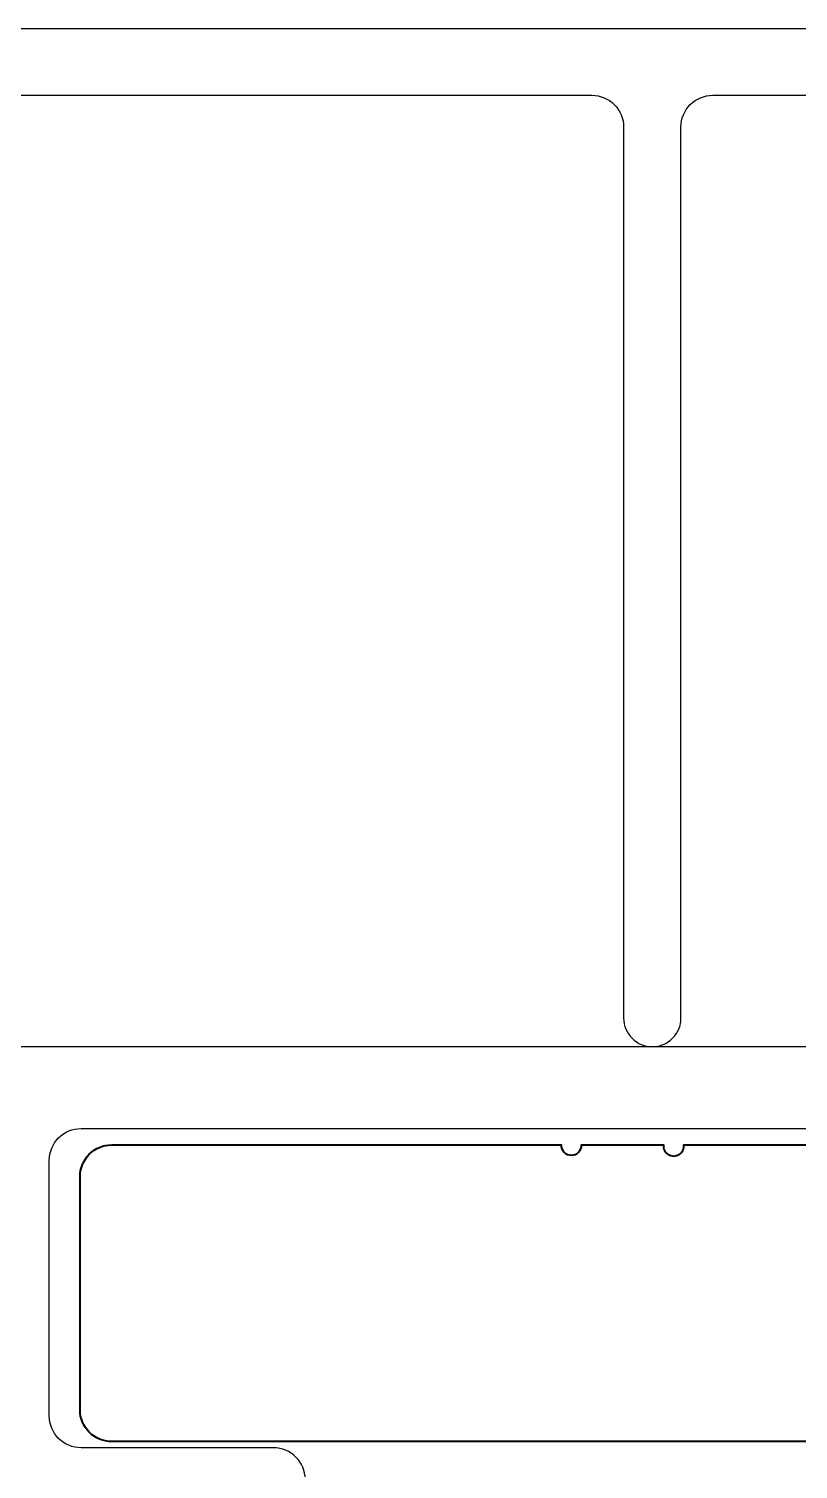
# Model space of a CAD drawing. Extents: x -23 to 190, y -172 to 85.
# Drawn here: x 7.342 to 8.094, y 59.912 to 61.32 of the extents above; entities that cross this region are included whole.
import ezdxf

# ---------------------------------------------------------------- set-up
doc = ezdxf.new("R2010")
doc.units = 0
doc.header["$MEASUREMENT"] = 0
doc.layers.get('0').update_dxf_attribs({"linetype": 'CONTINUOUS'})
doc.layers.add('DIM', color=7, linetype='CONTINUOUS')
doc.layers.add('FRAME', color=1, linetype='CONTINUOUS')

# ---------------------------------------------------------------- blocks, each defined once
blk = doc.blocks.new('3800 NAIL-ON FRAME')
for points in [[(1.3755, 0), (-1.3755, 0), (-1.3755, -0.2237, 0.198912), (-1.3726, -0.2308), (-1.2934, -0.3099, -0.668179), (-1.3005, -0.327), (-1.4405, -0.327, -0.414214), (-1.4505, -0.317), (-1.4505, 0.444, -0.414214)], [(-0.2005, 0.423, -0.414214), (-0.2315, 0.392), (-0.4195, 0.392, 0.414214), (-0.4505, 0.361), (-0.4505, 0.111, 0.414214), (-0.4195, 0.08), (0.6328, 0.08, 0.5024), (0.6625, 0.1199, -0.280293), (0.7, 0.2637, -0.498955), (0.749, 0.256, -0.334263), (0.7432, 0.2192, 2.470836), (0.8558, 0.2192, -0.334263), (0.85, 0.256, -0.498955), (0.899, 0.2637, -0.280293), (0.9365, 0.1199, 0.5024), (0.9662, 0.08), (1.4125, 0.08, 0.414214)]]:
    blk.add_lwpolyline(points, format="xyb")
blk = doc.blocks.new('3802 45 GLASS STOP')
for points in [[(3.9331, -0.668), (-0.0009, -0.668, -0.414214)], [(0.0491, -0.603), (1.5201, -0.603, 0.414214), (1.5511, -0.572), (1.5511, 0.299, -0.414214), (1.5791, 0.327), (1.5791, 0.327, -0.414214), (1.6071, 0.299), (1.6071, -0.572, 0.414214), (1.6381, -0.603), (3.1786, -0.603, 0.668179)]]:
    blk.add_lwpolyline(points, format="xyb")

msp = doc.modelspace()

# ---------------------------------------------------------------- linework, layer by layer
at = {"layer": 'DIM', "color": 5, "lineweight": 40}
msp.add_lwpolyline([(9.2115, 59.9392), (7.4235, 59.9392, -0.414214), (7.3925, 59.9702), (7.3925, 60.1982, -0.414214), (7.4235, 60.2292), (7.8625, 60.2292, 1), (7.8825, 60.2292), (7.9625, 60.2292, 1.086283), (7.9825, 60.2292), (8.4015, 60.2292, -0.414214), (8.4325, 60.1982), (8.4325, 60.0603, 0.414214), (8.4635, 60.0293), (8.5465, 60.0293, 0.414214), (8.5775, 60.0603), (8.5775, 60.1065, -3.577628), (8.6475, 60.1065), (8.6475, 60.0603, 0.414214), (8.6785, 60.0293), (8.7615, 60.0293, 0.414214), (8.7925, 60.0603), (8.7925, 60.1982, -0.414214), (8.8235, 60.2292), (9.2115, 60.2292, -0.414214)], format="xyb", dxfattribs=at)

# ---------------------------------------------------------------- block references
at = {"layer": 'FRAME', "xscale": -1, "rotation": 180}
for name, p in [('3802 45 GLASS STOP', (6.3725, 60.6522)), ('3800 NAIL-ON FRAME', (7.813, 60.3252))]:
    msp.add_blockref(name, p, dxfattribs=at)

doc.saveas('drawing.dxf')
